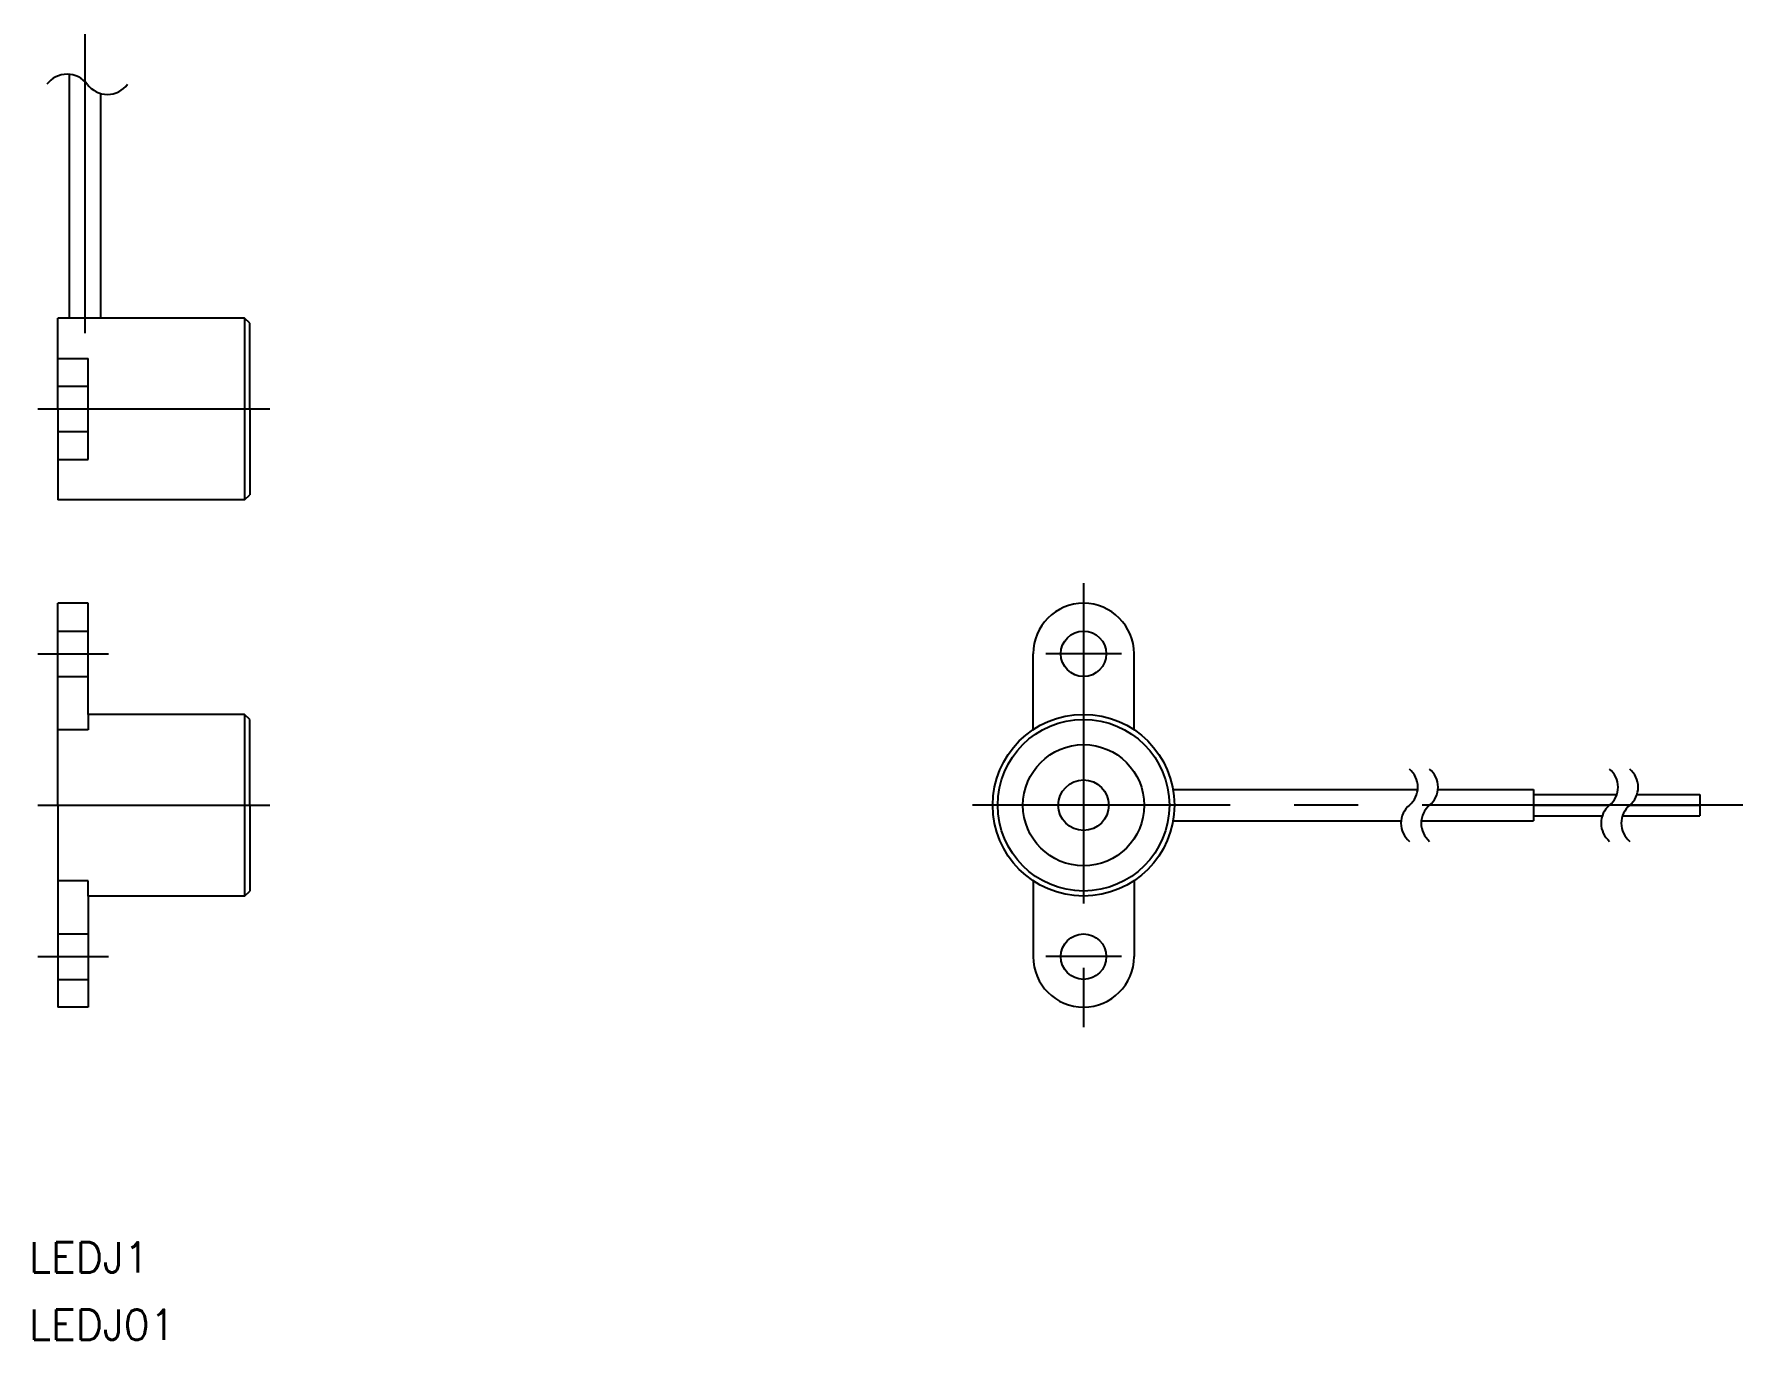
# Model space of a CAD drawing. Extents: x -2 to 167, y -53 to 76.
import ezdxf

# ---------------------------------------------------------------- set-up
doc = ezdxf.new("R2010")
doc.units = 0
doc.linetypes.add('CENTER', pattern=[50.8, 31.75, -6.35, 6.35, -6.35])
doc.linetypes.add('DASHED', pattern=[19.05, 12.7, -6.35])
doc.layers.get('0').update_dxf_attribs({"linetype": 'CONTINUOUS'})
doc.layers.add('CENTER', color=1, linetype='CENTER')
doc.styles.get("Standard").update_dxf_attribs({"font": 'txt.shx', "height": 3, "bigfont": 'bigfont.shx'})

# ---------------------------------------------------------------- blocks, each defined once
blk = doc.blocks.new('*U13')
at = {"color": 7, "linetype": 'CONTINUOUS'}
blk.add_text('LEDJ1', height=3, dxfattribs=at).set_placement((-2.87, -46.29))
blk = doc.blocks.new('*U14')
at = {"color": 7, "linetype": 'CONTINUOUS'}
blk.add_text('LEDJ01', height=3, dxfattribs=at).set_placement((-2.87, -52.96))

msp = doc.modelspace()

# ---------------------------------------------------------------- linework, layer by layer
at = {"color": 7, "linetype": 'CONTINUOUS'}
for p, q in [((1.15, 48.26), (1.15, 72.4)), ((4.25, 48.26), (4.25, 70.5)), ((0, 39.26), (0, 48.26)), ((18.5, 48.26), (0, 48.26)), ((19, 47.76), (18.5, 48.26)), ((18.5, 48.26), (18.5, 30.26)), ((19, 47.26), (19, 47.76)), ((19, 39.26), (19, 47.26)), ((0, 44.26), (3, 44.26)), ((3, 34.26), (3, 44.26)), ((0, 39.26), (0, 30.26)), ((19, 39.26), (19, 31.26)), ((0, 34.26), (3, 34.26)), ((18.5, 30.26), (19, 30.76)), ((19, 31.26), (19, 30.76)), ((18.5, 30.26), (0, 30.26)), ((0, 0), (0, 20)), ((3, 20), (0, 20)), ((3, 9), (3, 20)), ((96.61, 7.48), (96.61, 15)), ((106.61, 7.48), (106.61, 15)), ((18.5, 9), (3, 9)), ((3, 9), (3, 7.48)), ((19, 8.5), (18.5, 9)), ((18.5, 9), (18.5, -9)), ((19, 8), (19, 8.5)), ((3, 7.48), (0, 7.48)), ((19, 0), (19, 8)), ((0, 0), (0, -20)), ((19, 0), (19, -8)), ((110.48, 1.55), (134.72, 1.55)), ((136.72, 1.55), (146.19, 1.55)), ((146.19, 1.55), (146.19, -1.55)), ((146.19, 1.05), (154.44, 1.05)), ((146.19, 0), (153.72, 0)), ((155.72, 0), (162.68, 0)), ((156.44, 1.05), (162.68, 1.05)), ((162.68, 1.05), (162.68, -1.05)), ((110.48, -1.55), (133.06, -1.55)), ((135.06, -1.55), (146.19, -1.55)), ((146.19, -1.05), (153, -1.05)), ((155, -1.05), (162.68, -1.05)), ((3, -7.48), (0, -7.48)), ((3, -9), (3, -7.48)), ((19, -8), (19, -8.5)), ((96.61, -7.48), (96.61, -15)), ((106.61, -7.48), (106.61, -15)), ((3, -9), (3, -20)), ((18.5, -9), (3, -9)), ((18.5, -9), (19, -8.5)), ((3, -20), (0, -20))]:
    msp.add_line(p, q, dxfattribs=at)
at = {"color": 3, "linetype": 'DASHED'}
for p, q in [((0, 41.51), (3, 41.51)), ((0, 37.01), (3, 37.01)), ((0, 17.25), (3, 17.25)), ((0, 12.75), (3, 12.75)), ((0, -12.75), (3, -12.75)), ((0, -17.25), (3, -17.25))]:
    msp.add_line(p, q, dxfattribs=at)
at = {"color": 7, "linetype": 'CONTINUOUS'}
for centre, radius in [((101.61, 15), 2.25), ((101.61, 0), 9), ((101.61, 0), 8.5), ((101.61, 0), 6), ((101.61, 0), 2.5), ((101.61, -15), 2.25)]:
    msp.add_circle(centre, radius, dxfattribs=at)
at = {"color": 3, "linetype": 'CONTINUOUS'}
for centre, radius, start, end in [((0.91, 69.91), 2.5, 36.8699, 143.1301), ((4.91, 72.91), 2.5, 216.8699, 323.1301), ((132.41, 1.79), 2.32, 309.5218, 50.4782), ((134.41, 1.79), 2.32, 309.5218, 50.4782), ((152.24, 1.79), 2.32, 309.5218, 50.4782), ((154.24, 1.79), 2.32, 309.5218, 50.4782), ((155.2, -1.79), 2.32, 129.5218, 230.4782), ((157.2, -1.79), 2.32, 129.5218, 230.4782), ((135.37, -1.79), 2.32, 129.5218, 230.4782), ((137.37, -1.79), 2.32, 129.5218, 230.4782)]:
    msp.add_arc(centre, radius, start, end, dxfattribs=at)
at = {"color": 7, "linetype": 'CONTINUOUS'}
for centre, start, end in [((101.61, 15), 0, 180), ((101.61, -15), 180, 0)]:
    msp.add_arc(centre, 5, start, end, dxfattribs=at)
at = {"layer": 'CENTER', "color": 1, "linetype": 'CENTER'}
for p, q in [((2.7, 46.76), (2.7, 76.38)), ((-2, 39.26), (21, 39.26)), ((101.61, 22), (101.61, -22)), ((-2, 15), (5, 15)), ((105.36, 15), (97.86, 15)), ((-2, 0), (21, 0)), ((166.92, 0), (90.61, 0)), ((-2, -15), (5, -15)), ((105.36, -15), (97.86, -15))]:
    msp.add_line(p, q, dxfattribs=at)

# ---------------------------------------------------------------- block references
at = {"color": 7, "linetype": 'CONTINUOUS'}
for name in ['*U13', '*U14']:
    msp.add_blockref(name, (0, 0), dxfattribs=at)

doc.saveas('drawing.dxf')
